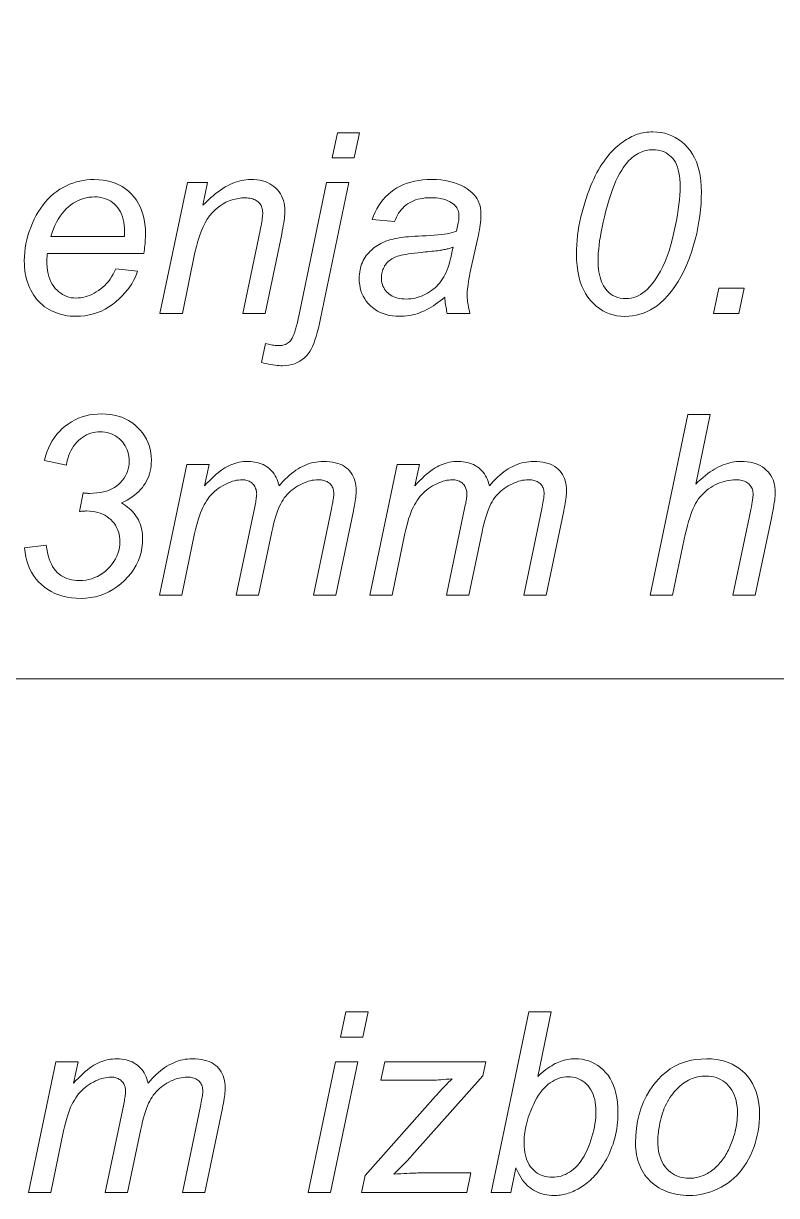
# Model space of a CAD drawing. Extents: x 0 to 420, y 0 to 594.
# Drawn here: x 205.9 to 218.4, y 199.52 to 218.98 of the extents above; entities that cross this region are included whole.
import ezdxf

# ---------------------------------------------------------------- set-up
doc = ezdxf.new("R2010")
doc.units = 0

msp = doc.modelspace()

# ---------------------------------------------------------------- linework, layer by layer
at = {"lineweight": 13}
msp.add_lwpolyline([(166.059, 270.062), (183.824, 208.099), (245.534, 208.099)], dxfattribs=at)
for points in [[(211.024, 216.75), (211.112, 217.169), (211.478, 217.169), (211.39, 216.75)], [(215.082, 215.154), (215.083, 215.23), (215.087, 215.306), (215.092, 215.383), (215.1, 215.46), (215.11, 215.537), (215.123, 215.615), (215.138, 215.692), (215.155, 215.77), (215.174, 215.849), (215.196, 215.927), (215.219, 216.004), (215.242, 216.078), (215.266, 216.149), (215.291, 216.216), (215.316, 216.281), (215.341, 216.342), (215.367, 216.4), (215.394, 216.455), (215.421, 216.507), (215.448, 216.555), (215.476, 216.601), (215.504, 216.645), (215.533, 216.687), (215.561, 216.727), (215.59, 216.765), (215.619, 216.801), (215.648, 216.835), (215.678, 216.866), (215.707, 216.896), (215.737, 216.924), (215.767, 216.95), (215.796, 216.974), (215.826, 216.997), (215.856, 217.019), (215.885, 217.039), (215.914, 217.058), (215.944, 217.075), (215.973, 217.091), (216.002, 217.106), (216.031, 217.119), (216.06, 217.131), (216.09, 217.142), (216.12, 217.151), (216.151, 217.159), (216.183, 217.166), (216.215, 217.172), (216.248, 217.176), (216.282, 217.179), (216.316, 217.181), (216.351, 217.182), (216.418, 217.179), (216.484, 217.171), (216.547, 217.159), (216.608, 217.141), (216.666, 217.118), (216.722, 217.089), (216.776, 217.056), (216.828, 217.018), (216.878, 216.974), (216.925, 216.926), (216.969, 216.872), (217.008, 216.814), (217.042, 216.752), (217.072, 216.685), (217.097, 216.613), (217.118, 216.537), (217.134, 216.456), (217.146, 216.371), (217.153, 216.281), (217.155, 216.187), (217.153, 216.088), (217.149, 215.988), (217.141, 215.89), (217.129, 215.791), (217.115, 215.692), (217.098, 215.594), (217.077, 215.496), (217.053, 215.398), (217.026, 215.3), (216.995, 215.203), (216.956, 215.09), (216.914, 214.983), (216.869, 214.882), (216.821, 214.787), (216.77, 214.698), (216.716, 214.614), (216.66, 214.536), (216.6, 214.464), (216.537, 214.398), (216.472, 214.337), (216.419, 214.295), (216.366, 214.258), (216.31, 214.225), (216.254, 214.197), (216.196, 214.173), (216.136, 214.153), (216.075, 214.138), (216.013, 214.127), (215.949, 214.12), (215.884, 214.118), (215.818, 214.121), (215.753, 214.129), (215.691, 214.142), (215.631, 214.16), (215.573, 214.184), (215.517, 214.213), (215.463, 214.248), (215.411, 214.288), (215.362, 214.333), (215.314, 214.383), (215.27, 214.439), (215.231, 214.499), (215.196, 214.564), (215.166, 214.634), (215.14, 214.708), (215.119, 214.788), (215.103, 214.872), (215.091, 214.961), (215.084, 215.055)], [(215.44, 215.059), (215.441, 215.005), (215.444, 214.954), (215.448, 214.905), (215.455, 214.858), (215.463, 214.813), (215.473, 214.771), (215.485, 214.732), (215.499, 214.695), (215.515, 214.66), (215.532, 214.628), (215.558, 214.587), (215.587, 214.55), (215.618, 214.518), (215.651, 214.49), (215.687, 214.466), (215.726, 214.447), (215.766, 214.432), (215.809, 214.421), (215.855, 214.415), (215.903, 214.413), (215.945, 214.415), (215.987, 214.421), (216.028, 214.43), (216.068, 214.444), (216.108, 214.461), (216.146, 214.483), (216.184, 214.508), (216.222, 214.537), (216.258, 214.57), (216.294, 214.607), (216.343, 214.665), (216.39, 214.727), (216.434, 214.795), (216.476, 214.867), (216.516, 214.945), (216.553, 215.028), (216.587, 215.116), (216.619, 215.209), (216.648, 215.307), (216.675, 215.41), (216.699, 215.514), (216.721, 215.614), (216.74, 215.71), (216.757, 215.803), (216.771, 215.891), (216.783, 215.976), (216.792, 216.056), (216.798, 216.133), (216.802, 216.206), (216.803, 216.275), (216.802, 216.338), (216.798, 216.397), (216.792, 216.453), (216.783, 216.505), (216.772, 216.553), (216.758, 216.598), (216.742, 216.639), (216.724, 216.677), (216.703, 216.711), (216.679, 216.742), (216.654, 216.769), (216.627, 216.793), (216.598, 216.815), (216.568, 216.833), (216.536, 216.849), (216.502, 216.862), (216.467, 216.872), (216.431, 216.879), (216.393, 216.883), (216.353, 216.885), (216.324, 216.884), (216.295, 216.882), (216.266, 216.878), (216.238, 216.873), (216.21, 216.866), (216.183, 216.858), (216.156, 216.848), (216.13, 216.836), (216.103, 216.823), (216.078, 216.809), (216.052, 216.793), (216.027, 216.774), (216.002, 216.754), (215.977, 216.731), (215.953, 216.706), (215.928, 216.679), (215.904, 216.65), (215.88, 216.619), (215.857, 216.585), (215.833, 216.549), (215.8, 216.495), (215.768, 216.435), (215.737, 216.37), (215.707, 216.3), (215.678, 216.225), (215.65, 216.145), (215.622, 216.059), (215.595, 215.968), (215.57, 215.873), (215.545, 215.772), (215.525, 215.685), (215.507, 215.602), (215.491, 215.522), (215.478, 215.445), (215.466, 215.373), (215.457, 215.303), (215.45, 215.237), (215.444, 215.174), (215.441, 215.115)], [(207.433, 214.908), (207.793, 214.871), (207.775, 214.818), (207.754, 214.765), (207.728, 214.713), (207.698, 214.661), (207.665, 214.61), (207.627, 214.559), (207.585, 214.509), (207.539, 214.459), (207.49, 214.41), (207.436, 214.362), (207.379, 214.316), (207.32, 214.275), (207.258, 214.238), (207.195, 214.207), (207.13, 214.181), (207.062, 214.159), (206.992, 214.142), (206.92, 214.13), (206.846, 214.123), (206.77, 214.12), (206.722, 214.121), (206.675, 214.125), (206.628, 214.13), (206.583, 214.138), (206.538, 214.148), (206.494, 214.16), (206.451, 214.175), (206.409, 214.192), (206.367, 214.21), (206.327, 214.232), (206.287, 214.255), (206.25, 214.28), (206.214, 214.308), (206.181, 214.337), (206.149, 214.369), (206.119, 214.402), (206.092, 214.437), (206.066, 214.475), (206.042, 214.514), (206.02, 214.556), (206, 214.599), (205.982, 214.644), (205.966, 214.689), (205.952, 214.736), (205.941, 214.784), (205.931, 214.833), (205.924, 214.883), (205.918, 214.935), (205.915, 214.987), (205.914, 215.041), (205.916, 215.112), (205.921, 215.183), (205.929, 215.253), (205.941, 215.322), (205.955, 215.392), (205.974, 215.461), (205.995, 215.529), (206.02, 215.597), (206.048, 215.665), (206.079, 215.732), (206.113, 215.797), (206.149, 215.859), (206.187, 215.917), (206.226, 215.972), (206.268, 216.023), (206.312, 216.071), (206.357, 216.116), (206.405, 216.157), (206.454, 216.195), (206.506, 216.229), (206.558, 216.26), (206.612, 216.288), (206.667, 216.312), (206.722, 216.333), (206.778, 216.351), (206.835, 216.366), (206.893, 216.377), (206.952, 216.385), (207.012, 216.39), (207.072, 216.392), (207.149, 216.389), (207.222, 216.382), (207.292, 216.37), (207.358, 216.353), (207.422, 216.331), (207.483, 216.305), (207.54, 216.273), (207.594, 216.237), (207.646, 216.196), (207.694, 216.15), (207.738, 216.1), (207.777, 216.047), (207.812, 215.989), (207.842, 215.929), (207.868, 215.865), (207.889, 215.797), (207.905, 215.726), (207.917, 215.651), (207.924, 215.573), (207.926, 215.491), (207.926, 215.459), (207.925, 215.427), (207.923, 215.395), (207.921, 215.362), (207.919, 215.33), (207.916, 215.297), (207.912, 215.264), (207.908, 215.231), (207.903, 215.197), (207.897, 215.164), (206.297, 215.164), (206.295, 215.151), (206.294, 215.139), (206.293, 215.127), (206.292, 215.115), (206.291, 215.103), (206.29, 215.092), (206.289, 215.081), (206.289, 215.07), (206.289, 215.06), (206.289, 215.049), (206.29, 214.99), (206.294, 214.933), (206.301, 214.879), (206.311, 214.828), (206.324, 214.78), (206.339, 214.735), (206.357, 214.693), (206.378, 214.654), (206.402, 214.617), (206.429, 214.584), (206.458, 214.553), (206.487, 214.526), (206.519, 214.502), (206.551, 214.481), (206.585, 214.463), (206.62, 214.449), (206.656, 214.437), (206.693, 214.429), (206.732, 214.425), (206.772, 214.423), (206.81, 214.424), (206.848, 214.428), (206.885, 214.434), (206.923, 214.443), (206.96, 214.454), (206.998, 214.468), (207.035, 214.484), (207.072, 214.503), (207.109, 214.524), (207.146, 214.548), (207.182, 214.574), (207.217, 214.602), (207.249, 214.633), (207.28, 214.665), (207.31, 214.7), (207.338, 214.737), (207.364, 214.777), (207.388, 214.818), (207.411, 214.862)], [(208.167, 214.169), (208.622, 216.343), (208.957, 216.343), (208.877, 215.964), (208.921, 216.007), (208.964, 216.048), (209.006, 216.087), (209.048, 216.123), (209.089, 216.157), (209.13, 216.188), (209.17, 216.217), (209.209, 216.244), (209.248, 216.268), (209.287, 216.289), (209.325, 216.309), (209.363, 216.326), (209.402, 216.341), (209.44, 216.355), (209.479, 216.366), (209.518, 216.375), (209.557, 216.382), (209.596, 216.388), (209.636, 216.391), (209.675, 216.392), (209.727, 216.39), (209.777, 216.386), (209.824, 216.379), (209.869, 216.369), (209.911, 216.356), (209.951, 216.34), (209.989, 216.321), (210.025, 216.3), (210.059, 216.276), (210.09, 216.248), (210.118, 216.219), (210.144, 216.187), (210.167, 216.154), (210.186, 216.118), (210.203, 216.081), (210.216, 216.042), (210.227, 216.001), (210.234, 215.958), (210.239, 215.913), (210.24, 215.866), (210.24, 215.84), (210.238, 215.812), (210.236, 215.781), (210.232, 215.747), (210.227, 215.71), (210.221, 215.671), (210.214, 215.628), (210.206, 215.583), (210.197, 215.536), (210.187, 215.485), (209.911, 214.169), (209.54, 214.169), (209.829, 215.546), (209.837, 215.586), (209.844, 215.623), (209.851, 215.657), (209.856, 215.69), (209.861, 215.721), (209.865, 215.75), (209.868, 215.776), (209.87, 215.801), (209.872, 215.823), (209.872, 215.843), (209.871, 215.864), (209.869, 215.885), (209.865, 215.905), (209.86, 215.923), (209.853, 215.941), (209.845, 215.959), (209.835, 215.975), (209.824, 215.991), (209.811, 216.005), (209.797, 216.019), (209.782, 216.032), (209.765, 216.043), (209.746, 216.054), (209.727, 216.062), (209.706, 216.07), (209.684, 216.076), (209.66, 216.081), (209.635, 216.084), (209.609, 216.086), (209.581, 216.087), (209.525, 216.085), (209.47, 216.079), (209.416, 216.068), (209.364, 216.054), (209.313, 216.036), (209.262, 216.013), (209.214, 215.986), (209.166, 215.956), (209.12, 215.921), (209.075, 215.882), (209.032, 215.838), (208.991, 215.789), (208.952, 215.733), (208.916, 215.672), (208.882, 215.604), (208.851, 215.531), (208.822, 215.452), (208.795, 215.367), (208.771, 215.277), (208.748, 215.18), (208.538, 214.169)], [(209.851, 213.353), (209.917, 213.668), (209.942, 213.661), (209.967, 213.655), (209.991, 213.65), (210.014, 213.646), (210.037, 213.642), (210.059, 213.639), (210.081, 213.636), (210.102, 213.634), (210.122, 213.633), (210.142, 213.633), (210.165, 213.634), (210.188, 213.636), (210.209, 213.64), (210.229, 213.646), (210.249, 213.653), (210.267, 213.661), (210.285, 213.672), (210.301, 213.684), (210.317, 213.697), (210.331, 213.712), (210.346, 213.73), (210.36, 213.755), (210.374, 213.784), (210.389, 213.82), (210.403, 213.861), (210.418, 213.907), (210.433, 213.959), (210.448, 214.017), (210.463, 214.08), (210.478, 214.149), (210.934, 216.343), (211.304, 216.343), (210.834, 214.081), (210.816, 213.999), (210.797, 213.923), (210.779, 213.851), (210.759, 213.786), (210.739, 213.725), (210.719, 213.67), (210.698, 213.621), (210.676, 213.576), (210.654, 213.538), (210.631, 213.504), (210.599, 213.465), (210.565, 213.431), (210.528, 213.4), (210.489, 213.373), (210.447, 213.351), (210.404, 213.332), (210.357, 213.318), (210.308, 213.308), (210.257, 213.302), (210.203, 213.3), (210.174, 213.3), (210.143, 213.302), (210.111, 213.304), (210.077, 213.308), (210.043, 213.313), (210.007, 213.319), (209.97, 213.326), (209.932, 213.334), (209.892, 213.343)], [(212.894, 214.439), (212.856, 214.407), (212.818, 214.377), (212.78, 214.348), (212.743, 214.321), (212.706, 214.296), (212.669, 214.273), (212.632, 214.251), (212.596, 214.231), (212.56, 214.213), (212.524, 214.197), (212.488, 214.182), (212.452, 214.169), (212.415, 214.158), (212.378, 214.148), (212.34, 214.139), (212.302, 214.132), (212.263, 214.127), (212.223, 214.123), (212.184, 214.121), (212.143, 214.12), (212.084, 214.122), (212.028, 214.127), (211.973, 214.136), (211.921, 214.148), (211.872, 214.164), (211.824, 214.184), (211.779, 214.207), (211.737, 214.233), (211.696, 214.264), (211.658, 214.297), (211.623, 214.334), (211.592, 214.372), (211.565, 214.412), (211.541, 214.455), (211.52, 214.499), (211.504, 214.545), (211.491, 214.594), (211.482, 214.644), (211.476, 214.696), (211.474, 214.75), (211.475, 214.786), (211.478, 214.822), (211.482, 214.856), (211.488, 214.889), (211.495, 214.922), (211.504, 214.954), (211.515, 214.985), (211.527, 215.015), (211.541, 215.044), (211.557, 215.073), (211.574, 215.1), (211.592, 215.127), (211.612, 215.152), (211.632, 215.176), (211.654, 215.199), (211.676, 215.221), (211.7, 215.242), (211.724, 215.262), (211.75, 215.28), (211.777, 215.298), (211.805, 215.314), (211.834, 215.33), (211.865, 215.344), (211.897, 215.358), (211.93, 215.371), (211.964, 215.382), (211.999, 215.393), (212.036, 215.403), (212.074, 215.412), (212.113, 215.42), (212.14, 215.424), (212.172, 215.429), (212.208, 215.433), (212.248, 215.438), (212.294, 215.442), (212.343, 215.445), (212.397, 215.449), (212.456, 215.452), (212.519, 215.456), (212.586, 215.458), (212.654, 215.462), (212.718, 215.466), (212.778, 215.471), (212.834, 215.477), (212.886, 215.484), (212.934, 215.492), (212.978, 215.501), (213.018, 215.51), (213.055, 215.521), (213.087, 215.532), (213.095, 215.562), (213.102, 215.591), (213.109, 215.618), (213.114, 215.645), (213.119, 215.671), (213.123, 215.695), (213.126, 215.719), (213.128, 215.742), (213.129, 215.763), (213.13, 215.784), (213.129, 215.809), (213.126, 215.833), (213.121, 215.856), (213.115, 215.878), (213.106, 215.899), (213.096, 215.919), (213.084, 215.937), (213.07, 215.955), (213.054, 215.971), (213.036, 215.986), (213.009, 216.006), (212.979, 216.023), (212.948, 216.039), (212.914, 216.052), (212.877, 216.063), (212.838, 216.072), (212.797, 216.08), (212.753, 216.085), (212.707, 216.088), (212.659, 216.089), (212.613, 216.088), (212.569, 216.085), (212.527, 216.079), (212.486, 216.072), (212.447, 216.063), (212.41, 216.052), (212.374, 216.038), (212.34, 216.023), (212.308, 216.005), (212.277, 215.985), (212.249, 215.964), (212.221, 215.941), (212.196, 215.916), (212.172, 215.889), (212.149, 215.86), (212.129, 215.83), (212.109, 215.798), (212.092, 215.764), (212.076, 215.729), (212.062, 215.692), (211.687, 215.725), (211.711, 215.788), (211.738, 215.848), (211.768, 215.905), (211.8, 215.959), (211.835, 216.01), (211.873, 216.058), (211.913, 216.103), (211.956, 216.145), (212.002, 216.184), (212.05, 216.22), (212.101, 216.252), (212.155, 216.282), (212.211, 216.307), (212.27, 216.33), (212.331, 216.349), (212.395, 216.364), (212.462, 216.376), (212.531, 216.385), (212.603, 216.39), (212.678, 216.392), (212.756, 216.39), (212.832, 216.384), (212.904, 216.374), (212.973, 216.361), (213.039, 216.344), (213.101, 216.322), (213.16, 216.297), (213.215, 216.269), (213.267, 216.236), (213.316, 216.199), (213.35, 216.17), (213.381, 216.139), (213.408, 216.106), (213.431, 216.071), (213.451, 216.035), (213.467, 215.996), (213.48, 215.957), (213.489, 215.915), (213.494, 215.872), (213.496, 215.827), (213.496, 215.791), (213.494, 215.755), (213.491, 215.717), (213.488, 215.679), (213.483, 215.639), (213.478, 215.598), (213.471, 215.556), (213.463, 215.513), (213.455, 215.469), (213.445, 215.424), (213.324, 214.883), (213.313, 214.833), (213.304, 214.784), (213.295, 214.737), (213.288, 214.693), (213.281, 214.65), (213.276, 214.609), (213.272, 214.57), (213.269, 214.532), (213.267, 214.497), (213.267, 214.464), (213.267, 214.443), (213.269, 214.419), (213.271, 214.394), (213.274, 214.368), (213.278, 214.339), (213.283, 214.309), (213.289, 214.277), (213.296, 214.243), (213.303, 214.207), (213.312, 214.169), (212.937, 214.169), (212.931, 214.191), (212.926, 214.214), (212.921, 214.238), (212.916, 214.264), (212.911, 214.29), (212.907, 214.318), (212.903, 214.346), (212.9, 214.376), (212.897, 214.407)], [(206.356, 215.446), (207.576, 215.446), (207.576, 215.457), (207.577, 215.468), (207.577, 215.478), (207.577, 215.487), (207.577, 215.495), (207.578, 215.503), (207.578, 215.51), (207.578, 215.517), (207.578, 215.523), (207.578, 215.528), (207.577, 215.582), (207.572, 215.634), (207.565, 215.683), (207.556, 215.73), (207.543, 215.774), (207.528, 215.815), (207.51, 215.854), (207.489, 215.89), (207.465, 215.924), (207.439, 215.955), (207.41, 215.983), (207.38, 216.008), (207.348, 216.03), (207.315, 216.05), (207.28, 216.066), (207.243, 216.079), (207.205, 216.09), (207.165, 216.097), (207.124, 216.102), (207.081, 216.103), (207.034, 216.101), (206.987, 216.097), (206.942, 216.088), (206.897, 216.077), (206.854, 216.062), (206.811, 216.044), (206.769, 216.023), (206.728, 215.998), (206.687, 215.97), (206.648, 215.939), (206.61, 215.905), (206.574, 215.867), (206.54, 215.826), (206.507, 215.782), (206.477, 215.734), (206.449, 215.683), (206.423, 215.629), (206.399, 215.571), (206.376, 215.51)], [(213.032, 215.27), (213.016, 215.264), (213, 215.258), (212.984, 215.253), (212.968, 215.248), (212.951, 215.243), (212.934, 215.239), (212.917, 215.234), (212.9, 215.23), (212.882, 215.227), (212.865, 215.223), (212.846, 215.22), (212.824, 215.217), (212.801, 215.213), (212.774, 215.21), (212.746, 215.206), (212.715, 215.203), (212.682, 215.199), (212.646, 215.196), (212.608, 215.192), (212.567, 215.188), (212.504, 215.182), (212.445, 215.176), (212.39, 215.17), (212.339, 215.163), (212.291, 215.156), (212.248, 215.148), (212.208, 215.141), (212.172, 215.133), (212.139, 215.124), (212.111, 215.116), (212.085, 215.106), (212.06, 215.096), (212.037, 215.085), (212.015, 215.072), (211.994, 215.059), (211.975, 215.044), (211.957, 215.029), (211.94, 215.012), (211.924, 214.994), (211.91, 214.976), (211.897, 214.956), (211.886, 214.936), (211.876, 214.916), (211.867, 214.895), (211.859, 214.874), (211.853, 214.853), (211.849, 214.831), (211.845, 214.809), (211.843, 214.786), (211.843, 214.763), (211.844, 214.732), (211.847, 214.703), (211.852, 214.674), (211.86, 214.647), (211.869, 214.621), (211.881, 214.596), (211.895, 214.572), (211.911, 214.549), (211.93, 214.528), (211.95, 214.507), (211.972, 214.488), (211.997, 214.471), (212.023, 214.456), (212.051, 214.443), (212.08, 214.432), (212.112, 214.423), (212.145, 214.416), (212.18, 214.411), (212.217, 214.408), (212.256, 214.407), (212.293, 214.408), (212.329, 214.411), (212.365, 214.415), (212.401, 214.422), (212.437, 214.431), (212.472, 214.442), (212.507, 214.454), (212.542, 214.469), (212.576, 214.485), (212.61, 214.504), (212.643, 214.524), (212.675, 214.546), (212.705, 214.569), (212.734, 214.594), (212.762, 214.62), (212.788, 214.648), (212.813, 214.678), (212.836, 214.708), (212.858, 214.741), (212.878, 214.775), (212.897, 214.811), (212.916, 214.85), (212.933, 214.893), (212.95, 214.938), (212.966, 214.986), (212.98, 215.037), (212.995, 215.091), (213.008, 215.148), (213.02, 215.207)], [(217.358, 214.169), (217.446, 214.589), (217.865, 214.589), (217.775, 214.169)], [(205.918, 210.273), (206.279, 210.318), (206.288, 210.257), (206.299, 210.199), (206.312, 210.145), (206.327, 210.094), (206.344, 210.048), (206.363, 210.004), (206.384, 209.964), (206.408, 209.928), (206.433, 209.896), (206.46, 209.867), (206.489, 209.841), (206.519, 209.818), (206.552, 209.797), (206.586, 209.78), (206.622, 209.765), (206.659, 209.752), (206.698, 209.743), (206.74, 209.736), (206.782, 209.732), (206.827, 209.731), (206.881, 209.733), (206.934, 209.738), (206.985, 209.748), (207.034, 209.762), (207.082, 209.78), (207.129, 209.801), (207.174, 209.827), (207.218, 209.856), (207.26, 209.89), (207.301, 209.927), (207.339, 209.967), (207.372, 210.008), (207.402, 210.05), (207.428, 210.093), (207.45, 210.138), (207.468, 210.183), (207.482, 210.23), (207.492, 210.278), (207.498, 210.327), (207.5, 210.377), (207.499, 210.421), (207.494, 210.463), (207.487, 210.503), (207.476, 210.542), (207.463, 210.579), (207.446, 210.615), (207.427, 210.649), (207.405, 210.682), (207.379, 210.713), (207.351, 210.743), (207.32, 210.77), (207.287, 210.795), (207.252, 210.816), (207.215, 210.835), (207.176, 210.851), (207.135, 210.864), (207.092, 210.874), (207.046, 210.881), (206.999, 210.885), (206.95, 210.887), (206.943, 210.887), (206.936, 210.887), (206.927, 210.886), (206.917, 210.886), (206.906, 210.885), (206.893, 210.884), (206.88, 210.883), (206.865, 210.882), (206.848, 210.88), (206.831, 210.879), (206.894, 211.188), (206.905, 211.186), (206.916, 211.185), (206.926, 211.183), (206.936, 211.182), (206.947, 211.182), (206.957, 211.181), (206.967, 211.18), (206.977, 211.18), (206.987, 211.18), (206.997, 211.179), (207.059, 211.181), (207.118, 211.186), (207.174, 211.193), (207.227, 211.204), (207.277, 211.218), (207.325, 211.235), (207.369, 211.255), (207.411, 211.278), (207.449, 211.305), (207.485, 211.334), (207.517, 211.366), (207.546, 211.399), (207.572, 211.433), (207.594, 211.469), (207.613, 211.506), (207.628, 211.545), (207.64, 211.585), (207.649, 211.626), (207.654, 211.669), (207.656, 211.714), (207.654, 211.754), (207.65, 211.794), (207.643, 211.832), (207.633, 211.868), (207.621, 211.904), (207.605, 211.938), (207.587, 211.971), (207.566, 212.002), (207.542, 212.033), (207.516, 212.061), (207.487, 212.088), (207.457, 212.112), (207.426, 212.133), (207.393, 212.152), (207.36, 212.167), (207.325, 212.18), (207.289, 212.19), (207.251, 212.197), (207.213, 212.201), (207.173, 212.203), (207.133, 212.201), (207.095, 212.197), (207.057, 212.19), (207.02, 212.18), (206.984, 212.167), (206.949, 212.151), (206.914, 212.132), (206.881, 212.11), (206.848, 212.086), (206.816, 212.058), (206.785, 212.028), (206.757, 211.996), (206.731, 211.961), (206.707, 211.924), (206.685, 211.884), (206.666, 211.842), (206.649, 211.798), (206.635, 211.751), (206.622, 211.702), (206.612, 211.65), (206.248, 211.724), (206.267, 211.796), (206.29, 211.865), (206.317, 211.931), (206.346, 211.993), (206.379, 212.052), (206.416, 212.108), (206.455, 212.16), (206.498, 212.209), (206.544, 212.255), (206.594, 212.297), (206.646, 212.335), (206.7, 212.37), (206.756, 212.4), (206.813, 212.426), (206.873, 212.449), (206.934, 212.467), (206.998, 212.481), (207.063, 212.491), (207.13, 212.497), (207.199, 212.499), (207.272, 212.497), (207.341, 212.49), (207.408, 212.479), (207.472, 212.464), (207.533, 212.444), (207.591, 212.419), (207.646, 212.39), (207.699, 212.357), (207.749, 212.319), (207.796, 212.276), (207.839, 212.231), (207.878, 212.183), (207.912, 212.133), (207.942, 212.082), (207.967, 212.028), (207.988, 211.972), (208.004, 211.914), (208.015, 211.854), (208.022, 211.792), (208.024, 211.728), (208.023, 211.681), (208.019, 211.635), (208.013, 211.591), (208.004, 211.548), (207.993, 211.506), (207.979, 211.465), (207.963, 211.425), (207.945, 211.387), (207.924, 211.35), (207.9, 211.314), (207.874, 211.279), (207.846, 211.245), (207.815, 211.213), (207.781, 211.182), (207.745, 211.152), (207.707, 211.123), (207.666, 211.095), (207.623, 211.069), (207.577, 211.044), (207.529, 211.02), (207.563, 210.999), (207.596, 210.976), (207.626, 210.953), (207.655, 210.929), (207.683, 210.905), (207.708, 210.879), (207.732, 210.853), (207.753, 210.825), (207.774, 210.797), (207.792, 210.768), (207.808, 210.738), (207.823, 210.708), (207.836, 210.676), (207.847, 210.643), (207.857, 210.61), (207.865, 210.576), (207.871, 210.541), (207.875, 210.505), (207.878, 210.468), (207.879, 210.431), (207.876, 210.351), (207.867, 210.274), (207.852, 210.198), (207.83, 210.125), (207.803, 210.054), (207.77, 209.985), (207.731, 209.919), (207.686, 209.854), (207.634, 209.792), (207.577, 209.732), (207.515, 209.675), (207.451, 209.625), (207.385, 209.581), (207.317, 209.542), (207.246, 209.51), (207.172, 209.483), (207.097, 209.463), (207.019, 209.448), (206.938, 209.439), (206.856, 209.436), (206.776, 209.438), (206.699, 209.445), (206.625, 209.456), (206.555, 209.472), (206.487, 209.493), (206.423, 209.518), (206.362, 209.548), (206.304, 209.582), (206.249, 209.621), (206.198, 209.664), (206.15, 209.711), (206.106, 209.762), (206.067, 209.815), (206.033, 209.871), (206.002, 209.93), (205.977, 209.993), (205.956, 210.058), (205.939, 210.127), (205.926, 210.198)], [(216.306, 209.487), (216.932, 212.487), (217.302, 212.487), (217.063, 211.335), (217.104, 211.374), (217.144, 211.411), (217.184, 211.445), (217.224, 211.477), (217.262, 211.507), (217.301, 211.535), (217.338, 211.56), (217.375, 211.583), (217.412, 211.604), (217.448, 211.623), (217.483, 211.639), (217.519, 211.654), (217.555, 211.667), (217.592, 211.678), (217.628, 211.688), (217.665, 211.696), (217.702, 211.702), (217.739, 211.706), (217.776, 211.709), (217.814, 211.709), (217.867, 211.708), (217.917, 211.704), (217.965, 211.697), (218.011, 211.687), (218.054, 211.674), (218.095, 211.658), (218.133, 211.64), (218.169, 211.618), (218.202, 211.594), (218.233, 211.567), (218.262, 211.538), (218.287, 211.507), (218.31, 211.474), (218.329, 211.439), (218.346, 211.402), (218.359, 211.364), (218.369, 211.324), (218.377, 211.281), (218.381, 211.238), (218.383, 211.192), (218.382, 211.167), (218.38, 211.138), (218.377, 211.106), (218.372, 211.069), (218.366, 211.029), (218.359, 210.985), (218.351, 210.937), (218.341, 210.885), (218.33, 210.83), (218.317, 210.77), (218.049, 209.487), (217.679, 209.487), (217.955, 210.803), (217.966, 210.858), (217.977, 210.909), (217.985, 210.956), (217.993, 210.998), (218, 211.036), (218.005, 211.07), (218.009, 211.1), (218.012, 211.125), (218.014, 211.146), (218.015, 211.163), (218.014, 211.184), (218.012, 211.204), (218.008, 211.223), (218.003, 211.242), (217.996, 211.26), (217.988, 211.277), (217.978, 211.293), (217.967, 211.308), (217.955, 211.323), (217.941, 211.337), (217.925, 211.35), (217.909, 211.361), (217.891, 211.371), (217.871, 211.38), (217.851, 211.388), (217.829, 211.394), (217.806, 211.399), (217.781, 211.402), (217.755, 211.404), (217.728, 211.405), (217.688, 211.404), (217.649, 211.4), (217.609, 211.395), (217.571, 211.388), (217.532, 211.378), (217.494, 211.367), (217.456, 211.353), (217.419, 211.337), (217.382, 211.319), (217.345, 211.299), (217.31, 211.277), (217.276, 211.254), (217.243, 211.229), (217.212, 211.202), (217.183, 211.174), (217.155, 211.145), (217.129, 211.114), (217.104, 211.081), (217.081, 211.047), (217.06, 211.011), (217.039, 210.972), (217.019, 210.928), (216.999, 210.881), (216.98, 210.828), (216.961, 210.771), (216.942, 210.71), (216.924, 210.644), (216.906, 210.574), (216.888, 210.499), (216.871, 210.42), (216.676, 209.487)], [(208.157, 209.487), (208.611, 211.66), (208.982, 211.66), (208.906, 211.302), (208.947, 211.347), (208.987, 211.389), (209.026, 211.428), (209.064, 211.464), (209.102, 211.498), (209.138, 211.528), (209.174, 211.556), (209.209, 211.581), (209.242, 211.602), (209.275, 211.622), (209.308, 211.638), (209.342, 211.653), (209.376, 211.666), (209.41, 211.678), (209.445, 211.688), (209.481, 211.695), (209.517, 211.702), (209.553, 211.706), (209.591, 211.709), (209.628, 211.709), (209.668, 211.708), (209.707, 211.705), (209.744, 211.7), (209.78, 211.692), (209.814, 211.683), (209.848, 211.671), (209.879, 211.657), (209.91, 211.641), (209.939, 211.622), (209.967, 211.602), (209.993, 211.58), (210.018, 211.556), (210.04, 211.53), (210.061, 211.503), (210.08, 211.473), (210.097, 211.443), (210.112, 211.41), (210.125, 211.376), (210.137, 211.34), (210.146, 211.302), (210.179, 211.342), (210.213, 211.38), (210.247, 211.416), (210.282, 211.449), (210.316, 211.481), (210.351, 211.511), (210.387, 211.538), (210.423, 211.564), (210.459, 211.587), (210.495, 211.608), (210.532, 211.627), (210.569, 211.645), (210.607, 211.66), (210.645, 211.673), (210.683, 211.684), (210.722, 211.693), (210.761, 211.7), (210.801, 211.705), (210.84, 211.708), (210.881, 211.709), (210.934, 211.708), (210.984, 211.704), (211.032, 211.698), (211.077, 211.689), (211.119, 211.677), (211.158, 211.663), (211.195, 211.646), (211.229, 211.627), (211.26, 211.605), (211.289, 211.581), (211.315, 211.554), (211.338, 211.525), (211.358, 211.494), (211.376, 211.461), (211.391, 211.426), (211.403, 211.388), (211.413, 211.349), (211.42, 211.308), (211.424, 211.264), (211.425, 211.218), (211.425, 211.197), (211.423, 211.173), (211.421, 211.146), (211.418, 211.117), (211.413, 211.085), (211.408, 211.051), (211.402, 211.014), (211.395, 210.974), (211.387, 210.932), (211.378, 210.887), (211.085, 209.487), (210.715, 209.487), (211.014, 210.924), (211.021, 210.958), (211.028, 210.99), (211.034, 211.02), (211.039, 211.048), (211.043, 211.075), (211.046, 211.099), (211.049, 211.121), (211.051, 211.141), (211.052, 211.159), (211.053, 211.175), (211.052, 211.196), (211.05, 211.216), (211.047, 211.235), (211.042, 211.253), (211.036, 211.271), (211.028, 211.287), (211.02, 211.302), (211.009, 211.317), (210.998, 211.33), (210.985, 211.343), (210.971, 211.355), (210.956, 211.365), (210.94, 211.374), (210.922, 211.382), (210.904, 211.389), (210.884, 211.395), (210.864, 211.399), (210.842, 211.402), (210.819, 211.404), (210.795, 211.405), (210.762, 211.404), (210.728, 211.401), (210.695, 211.396), (210.661, 211.389), (210.628, 211.38), (210.594, 211.368), (210.56, 211.355), (210.526, 211.34), (210.492, 211.323), (210.457, 211.304), (210.424, 211.284), (210.392, 211.262), (210.361, 211.239), (210.332, 211.214), (210.305, 211.188), (210.279, 211.162), (210.254, 211.133), (210.231, 211.104), (210.21, 211.073), (210.19, 211.041), (210.171, 211.007), (210.153, 210.969), (210.135, 210.928), (210.118, 210.883), (210.101, 210.835), (210.084, 210.783), (210.068, 210.728), (210.053, 210.669), (210.038, 210.607), (210.023, 210.541), (209.802, 209.487), (209.432, 209.487), (209.739, 210.954), (209.745, 210.983), (209.751, 211.011), (209.756, 211.036), (209.76, 211.06), (209.763, 211.082), (209.766, 211.103), (209.769, 211.121), (209.77, 211.138), (209.771, 211.154), (209.772, 211.167), (209.771, 211.188), (209.769, 211.208), (209.766, 211.227), (209.761, 211.246), (209.755, 211.263), (209.748, 211.28), (209.739, 211.296), (209.729, 211.311), (209.718, 211.326), (209.705, 211.339), (209.691, 211.352), (209.677, 211.363), (209.662, 211.372), (209.646, 211.381), (209.629, 211.388), (209.611, 211.394), (209.592, 211.399), (209.573, 211.402), (209.553, 211.404), (209.532, 211.405), (209.501, 211.404), (209.469, 211.401), (209.436, 211.396), (209.404, 211.389), (209.371, 211.38), (209.338, 211.368), (209.304, 211.355), (209.27, 211.34), (209.236, 211.323), (209.202, 211.304), (209.168, 211.283), (209.135, 211.261), (209.104, 211.237), (209.074, 211.211), (209.045, 211.184), (209.017, 211.156), (208.991, 211.125), (208.966, 211.093), (208.943, 211.06), (208.92, 211.025), (208.899, 210.988), (208.879, 210.947), (208.859, 210.904), (208.84, 210.857), (208.822, 210.808), (208.804, 210.755), (208.788, 210.7), (208.772, 210.641), (208.757, 210.579), (208.742, 210.514), (208.527, 209.487)], [(211.648, 209.487), (212.103, 211.66), (212.473, 211.66), (212.397, 211.302), (212.438, 211.347), (212.478, 211.389), (212.517, 211.428), (212.555, 211.464), (212.593, 211.498), (212.629, 211.528), (212.665, 211.556), (212.7, 211.581), (212.734, 211.602), (212.767, 211.622), (212.799, 211.638), (212.833, 211.653), (212.867, 211.666), (212.901, 211.678), (212.936, 211.688), (212.972, 211.695), (213.008, 211.702), (213.045, 211.706), (213.082, 211.709), (213.12, 211.709), (213.159, 211.708), (213.198, 211.705), (213.235, 211.7), (213.271, 211.692), (213.306, 211.683), (213.339, 211.671), (213.371, 211.657), (213.401, 211.641), (213.43, 211.622), (213.458, 211.602), (213.485, 211.58), (213.509, 211.556), (213.532, 211.53), (213.552, 211.503), (213.571, 211.473), (213.588, 211.443), (213.603, 211.41), (213.616, 211.376), (213.628, 211.34), (213.637, 211.302), (213.671, 211.342), (213.704, 211.38), (213.738, 211.416), (213.773, 211.449), (213.807, 211.481), (213.842, 211.511), (213.878, 211.538), (213.914, 211.564), (213.95, 211.587), (213.986, 211.608), (214.023, 211.627), (214.06, 211.645), (214.098, 211.66), (214.136, 211.673), (214.174, 211.684), (214.213, 211.693), (214.252, 211.7), (214.292, 211.705), (214.332, 211.708), (214.372, 211.709), (214.425, 211.708), (214.475, 211.704), (214.523, 211.698), (214.568, 211.689), (214.61, 211.677), (214.65, 211.663), (214.686, 211.646), (214.72, 211.627), (214.752, 211.605), (214.78, 211.581), (214.806, 211.554), (214.829, 211.525), (214.85, 211.494), (214.867, 211.461), (214.882, 211.426), (214.895, 211.388), (214.904, 211.349), (214.911, 211.308), (214.915, 211.264), (214.916, 211.218), (214.916, 211.197), (214.914, 211.173), (214.912, 211.146), (214.909, 211.117), (214.905, 211.085), (214.899, 211.051), (214.893, 211.014), (214.886, 210.974), (214.878, 210.932), (214.869, 210.887), (214.577, 209.487), (214.206, 209.487), (214.505, 210.924), (214.512, 210.958), (214.519, 210.99), (214.525, 211.02), (214.53, 211.048), (214.534, 211.075), (214.538, 211.099), (214.54, 211.121), (214.542, 211.141), (214.543, 211.159), (214.544, 211.175), (214.543, 211.196), (214.541, 211.216), (214.538, 211.235), (214.533, 211.253), (214.527, 211.271), (214.52, 211.287), (214.511, 211.302), (214.501, 211.317), (214.489, 211.33), (214.476, 211.343), (214.462, 211.355), (214.447, 211.365), (214.431, 211.374), (214.413, 211.382), (214.395, 211.389), (214.375, 211.395), (214.355, 211.399), (214.333, 211.402), (214.31, 211.404), (214.286, 211.405), (214.253, 211.404), (214.219, 211.401), (214.186, 211.396), (214.152, 211.389), (214.119, 211.38), (214.085, 211.368), (214.051, 211.355), (214.017, 211.34), (213.983, 211.323), (213.948, 211.304), (213.915, 211.284), (213.883, 211.262), (213.852, 211.239), (213.823, 211.214), (213.796, 211.188), (213.77, 211.162), (213.745, 211.133), (213.722, 211.104), (213.701, 211.073), (213.681, 211.041), (213.662, 211.007), (213.644, 210.969), (213.626, 210.928), (213.609, 210.883), (213.592, 210.835), (213.576, 210.783), (213.56, 210.728), (213.544, 210.669), (213.529, 210.607), (213.515, 210.541), (213.294, 209.487), (212.923, 209.487), (213.23, 210.954), (213.236, 210.983), (213.242, 211.011), (213.247, 211.036), (213.251, 211.06), (213.255, 211.082), (213.258, 211.103), (213.26, 211.121), (213.262, 211.138), (213.262, 211.154), (213.263, 211.167), (213.262, 211.188), (213.26, 211.208), (213.257, 211.227), (213.252, 211.246), (213.246, 211.263), (213.239, 211.28), (213.23, 211.296), (213.22, 211.311), (213.209, 211.326), (213.196, 211.339), (213.183, 211.352), (213.168, 211.363), (213.153, 211.372), (213.137, 211.381), (213.12, 211.388), (213.102, 211.394), (213.084, 211.399), (213.064, 211.402), (213.044, 211.404), (213.023, 211.405), (212.992, 211.404), (212.96, 211.401), (212.927, 211.396), (212.895, 211.389), (212.862, 211.38), (212.829, 211.368), (212.795, 211.355), (212.761, 211.34), (212.727, 211.323), (212.693, 211.304), (212.659, 211.283), (212.626, 211.261), (212.595, 211.237), (212.565, 211.211), (212.536, 211.184), (212.509, 211.156), (212.482, 211.125), (212.457, 211.093), (212.434, 211.06), (212.412, 211.025), (212.39, 210.988), (212.37, 210.947), (212.35, 210.904), (212.331, 210.857), (212.313, 210.808), (212.295, 210.755), (212.279, 210.7), (212.263, 210.641), (212.248, 210.579), (212.233, 210.514), (212.019, 209.487)], [(211.165, 202.148), (211.253, 202.567), (211.622, 202.567), (211.534, 202.148)], [(213.666, 199.567), (214.292, 202.567), (214.662, 202.567), (214.439, 201.495), (214.474, 201.526), (214.508, 201.556), (214.542, 201.584), (214.575, 201.609), (214.607, 201.633), (214.639, 201.655), (214.67, 201.675), (214.7, 201.693), (214.73, 201.709), (214.759, 201.723), (214.787, 201.736), (214.816, 201.747), (214.846, 201.757), (214.875, 201.766), (214.905, 201.773), (214.935, 201.779), (214.965, 201.784), (214.996, 201.787), (215.026, 201.789), (215.057, 201.79), (215.117, 201.788), (215.175, 201.781), (215.231, 201.769), (215.285, 201.753), (215.337, 201.733), (215.387, 201.708), (215.435, 201.678), (215.48, 201.644), (215.524, 201.606), (215.566, 201.563), (215.605, 201.515), (215.639, 201.464), (215.67, 201.408), (215.696, 201.348), (215.719, 201.284), (215.737, 201.216), (215.751, 201.143), (215.761, 201.067), (215.768, 200.986), (215.77, 200.902), (215.769, 200.844), (215.766, 200.788), (215.762, 200.733), (215.756, 200.679), (215.749, 200.625), (215.74, 200.573), (215.729, 200.522), (215.717, 200.471), (215.703, 200.422), (215.688, 200.374), (215.671, 200.327), (215.653, 200.281), (215.635, 200.237), (215.616, 200.194), (215.596, 200.153), (215.575, 200.114), (215.554, 200.076), (215.532, 200.04), (215.509, 200.005), (215.485, 199.972), (215.461, 199.94), (215.436, 199.909), (215.412, 199.88), (215.387, 199.852), (215.362, 199.825), (215.337, 199.8), (215.312, 199.776), (215.287, 199.753), (215.261, 199.732), (215.235, 199.712), (215.21, 199.693), (215.184, 199.675), (215.158, 199.658), (215.131, 199.642), (215.105, 199.627), (215.079, 199.613), (215.052, 199.6), (215.025, 199.588), (214.998, 199.576), (214.971, 199.566), (214.945, 199.557), (214.918, 199.549), (214.891, 199.542), (214.865, 199.536), (214.839, 199.53), (214.813, 199.526), (214.787, 199.523), (214.762, 199.52), (214.737, 199.519), (214.712, 199.518), (214.669, 199.519), (214.628, 199.523), (214.587, 199.529), (214.548, 199.536), (214.509, 199.547), (214.472, 199.559), (214.436, 199.574), (214.401, 199.591), (214.366, 199.61), (214.333, 199.632), (214.301, 199.656), (214.27, 199.682), (214.241, 199.711), (214.213, 199.742), (214.187, 199.775), (214.162, 199.811), (214.139, 199.85), (214.117, 199.89), (214.096, 199.933), (214.077, 199.979), (213.991, 199.567)], [(205.982, 199.567), (206.436, 201.741), (206.806, 201.741), (206.731, 201.383), (206.772, 201.427), (206.812, 201.469), (206.851, 201.508), (206.889, 201.545), (206.926, 201.578), (206.963, 201.608), (206.998, 201.636), (207.033, 201.661), (207.067, 201.683), (207.1, 201.702), (207.133, 201.719), (207.166, 201.733), (207.2, 201.747), (207.235, 201.758), (207.27, 201.768), (207.305, 201.776), (207.341, 201.782), (207.378, 201.786), (207.415, 201.789), (207.453, 201.79), (207.493, 201.789), (207.531, 201.785), (207.569, 201.78), (207.604, 201.773), (207.639, 201.763), (207.672, 201.751), (207.704, 201.737), (207.735, 201.721), (207.764, 201.703), (207.792, 201.682), (207.818, 201.66), (207.842, 201.636), (207.865, 201.61), (207.886, 201.583), (207.905, 201.554), (207.921, 201.523), (207.937, 201.49), (207.95, 201.456), (207.961, 201.42), (207.971, 201.383), (208.004, 201.422), (208.038, 201.46), (208.072, 201.496), (208.106, 201.53), (208.141, 201.561), (208.176, 201.591), (208.211, 201.618), (208.247, 201.644), (208.283, 201.667), (208.32, 201.688), (208.356, 201.708), (208.394, 201.725), (208.431, 201.74), (208.469, 201.753), (208.508, 201.764), (208.546, 201.774), (208.586, 201.781), (208.625, 201.786), (208.665, 201.789), (208.705, 201.79), (208.758, 201.788), (208.809, 201.785), (208.856, 201.778), (208.901, 201.769), (208.944, 201.758), (208.983, 201.743), (209.02, 201.727), (209.054, 201.707), (209.085, 201.685), (209.114, 201.661), (209.14, 201.634), (209.163, 201.605), (209.183, 201.574), (209.201, 201.541), (209.216, 201.506), (209.228, 201.469), (209.238, 201.429), (209.244, 201.388), (209.248, 201.344), (209.25, 201.299), (209.249, 201.277), (209.248, 201.253), (209.246, 201.227), (209.242, 201.197), (209.238, 201.166), (209.233, 201.131), (209.227, 201.094), (209.22, 201.054), (209.212, 201.012), (209.203, 200.967), (208.91, 199.567), (208.54, 199.567), (208.838, 201.004), (208.846, 201.038), (208.852, 201.07), (208.858, 201.101), (208.863, 201.129), (208.868, 201.155), (208.871, 201.179), (208.874, 201.201), (208.876, 201.221), (208.877, 201.24), (208.877, 201.256), (208.877, 201.277), (208.875, 201.296), (208.871, 201.315), (208.867, 201.334), (208.86, 201.351), (208.853, 201.367), (208.844, 201.383), (208.834, 201.397), (208.823, 201.411), (208.81, 201.423), (208.796, 201.435), (208.781, 201.446), (208.764, 201.455), (208.747, 201.463), (208.728, 201.47), (208.709, 201.475), (208.688, 201.479), (208.666, 201.482), (208.643, 201.484), (208.619, 201.485), (208.586, 201.484), (208.553, 201.481), (208.519, 201.476), (208.486, 201.469), (208.452, 201.46), (208.418, 201.449), (208.384, 201.436), (208.35, 201.421), (208.316, 201.404), (208.282, 201.385), (208.248, 201.364), (208.216, 201.342), (208.186, 201.319), (208.157, 201.294), (208.129, 201.269), (208.103, 201.242), (208.079, 201.214), (208.056, 201.184), (208.035, 201.154), (208.015, 201.122), (207.996, 201.087), (207.978, 201.05), (207.96, 201.008), (207.942, 200.964), (207.925, 200.915), (207.909, 200.863), (207.893, 200.808), (207.878, 200.749), (207.863, 200.687), (207.848, 200.621), (207.627, 199.567), (207.257, 199.567), (207.564, 201.035), (207.57, 201.064), (207.575, 201.091), (207.58, 201.117), (207.584, 201.14), (207.588, 201.163), (207.591, 201.183), (207.593, 201.202), (207.595, 201.219), (207.596, 201.234), (207.596, 201.247), (207.596, 201.268), (207.594, 201.288), (207.59, 201.308), (207.586, 201.326), (207.58, 201.344), (207.572, 201.36), (207.564, 201.376), (207.554, 201.392), (207.542, 201.406), (207.53, 201.419), (207.516, 201.432), (207.502, 201.443), (207.486, 201.453), (207.47, 201.461), (207.453, 201.469), (207.436, 201.474), (207.417, 201.479), (207.398, 201.482), (207.378, 201.484), (207.357, 201.485), (207.325, 201.484), (207.293, 201.481), (207.261, 201.476), (207.228, 201.469), (207.195, 201.46), (207.162, 201.449), (207.129, 201.436), (207.095, 201.421), (207.061, 201.404), (207.026, 201.385), (206.992, 201.364), (206.96, 201.341), (206.928, 201.317), (206.898, 201.292), (206.87, 201.265), (206.842, 201.236), (206.816, 201.206), (206.791, 201.174), (206.767, 201.14), (206.745, 201.105), (206.724, 201.068), (206.703, 201.028), (206.683, 200.984), (206.664, 200.938), (206.646, 200.888), (206.629, 200.836), (206.612, 200.78), (206.596, 200.721), (206.581, 200.659), (206.567, 200.595), (206.352, 199.567)], [(210.625, 199.567), (211.079, 201.741), (211.45, 201.741), (210.995, 199.567)], [(211.513, 199.567), (211.572, 199.854), (212.741, 201.17), (212.766, 201.198), (212.792, 201.226), (212.818, 201.254), (212.845, 201.283), (212.873, 201.311), (212.901, 201.34), (212.93, 201.37), (212.959, 201.399), (212.989, 201.428), (213.019, 201.458), (212.968, 201.453), (212.92, 201.449), (212.874, 201.445), (212.832, 201.441), (212.793, 201.438), (212.756, 201.436), (212.723, 201.434), (212.692, 201.433), (212.665, 201.432), (212.641, 201.432), (211.832, 201.432), (211.898, 201.741), (213.578, 201.741), (213.529, 201.507), (212.35, 200.183), (212.329, 200.16), (212.306, 200.135), (212.281, 200.108), (212.254, 200.08), (212.225, 200.05), (212.194, 200.018), (212.162, 199.985), (212.127, 199.95), (212.09, 199.913), (212.051, 199.874), (212.111, 199.878), (212.167, 199.881), (212.219, 199.884), (212.267, 199.886), (212.312, 199.888), (212.352, 199.89), (212.389, 199.891), (212.421, 199.892), (212.45, 199.893), (212.475, 199.893), (213.33, 199.893), (213.263, 199.567)], [(216.062, 200.392), (216.066, 200.517), (216.077, 200.638), (216.096, 200.754), (216.122, 200.866), (216.156, 200.974), (216.197, 201.077), (216.246, 201.176), (216.302, 201.27), (216.366, 201.36), (216.437, 201.446), (216.5, 201.511), (216.568, 201.57), (216.639, 201.621), (216.715, 201.666), (216.794, 201.704), (216.877, 201.735), (216.964, 201.759), (217.054, 201.776), (217.149, 201.786), (217.247, 201.79), (217.324, 201.787), (217.398, 201.78), (217.469, 201.768), (217.537, 201.751), (217.602, 201.728), (217.664, 201.701), (217.722, 201.669), (217.778, 201.633), (217.831, 201.591), (217.88, 201.544), (217.926, 201.493), (217.967, 201.439), (218.003, 201.381), (218.034, 201.32), (218.061, 201.256), (218.082, 201.188), (218.099, 201.116), (218.111, 201.041), (218.118, 200.963), (218.121, 200.881), (218.119, 200.807), (218.115, 200.733), (218.107, 200.661), (218.097, 200.59), (218.083, 200.52), (218.066, 200.451), (218.047, 200.382), (218.024, 200.315), (217.998, 200.249), (217.969, 200.184), (217.938, 200.121), (217.904, 200.061), (217.867, 200.005), (217.828, 199.951), (217.786, 199.9), (217.742, 199.852), (217.695, 199.807), (217.645, 199.765), (217.593, 199.726), (217.539, 199.69), (217.482, 199.658), (217.426, 199.628), (217.368, 199.603), (217.31, 199.58), (217.252, 199.561), (217.193, 199.546), (217.133, 199.534), (217.073, 199.525), (217.012, 199.52), (216.95, 199.518), (216.9, 199.519), (216.851, 199.523), (216.802, 199.528), (216.755, 199.536), (216.708, 199.545), (216.662, 199.557), (216.618, 199.571), (216.574, 199.588), (216.531, 199.606), (216.489, 199.627), (216.448, 199.649), (216.41, 199.674), (216.373, 199.7), (216.338, 199.728), (216.306, 199.758), (216.275, 199.789), (216.246, 199.823), (216.219, 199.858), (216.195, 199.895), (216.172, 199.934), (216.151, 199.974), (216.132, 200.016), (216.116, 200.058), (216.102, 200.102), (216.09, 200.148), (216.08, 200.194), (216.072, 200.242), (216.067, 200.291), (216.063, 200.341)], [(214.214, 200.46), (214.212, 200.39), (214.214, 200.336), (214.218, 200.284), (214.224, 200.235), (214.234, 200.189), (214.245, 200.145), (214.26, 200.104), (214.277, 200.066), (214.297, 200.03), (214.32, 199.997), (214.345, 199.966), (214.373, 199.939), (214.401, 199.914), (214.431, 199.892), (214.462, 199.873), (214.495, 199.857), (214.528, 199.844), (214.564, 199.834), (214.6, 199.827), (214.638, 199.823), (214.677, 199.821), (214.715, 199.823), (214.753, 199.827), (214.791, 199.833), (214.827, 199.843), (214.863, 199.855), (214.899, 199.87), (214.933, 199.888), (214.968, 199.908), (215.001, 199.931), (215.034, 199.957), (215.066, 199.986), (215.097, 200.018), (215.126, 200.053), (215.155, 200.091), (215.182, 200.131), (215.208, 200.175), (215.233, 200.222), (215.257, 200.273), (215.279, 200.326), (215.301, 200.382), (215.321, 200.439), (215.338, 200.495), (215.354, 200.551), (215.368, 200.605), (215.379, 200.659), (215.389, 200.712), (215.396, 200.764), (215.401, 200.815), (215.404, 200.865), (215.405, 200.914), (215.404, 200.968), (215.4, 201.019), (215.393, 201.067), (215.384, 201.114), (215.372, 201.157), (215.358, 201.199), (215.341, 201.238), (215.321, 201.274), (215.298, 201.308), (215.273, 201.34), (215.246, 201.368), (215.218, 201.394), (215.188, 201.417), (215.158, 201.436), (215.126, 201.453), (215.092, 201.467), (215.058, 201.477), (215.022, 201.485), (214.985, 201.49), (214.947, 201.491), (214.907, 201.489), (214.868, 201.485), (214.83, 201.477), (214.792, 201.466), (214.755, 201.452), (214.718, 201.435), (214.682, 201.415), (214.647, 201.392), (214.612, 201.366), (214.579, 201.337), (214.546, 201.304), (214.514, 201.268), (214.483, 201.229), (214.453, 201.186), (214.425, 201.14), (214.397, 201.091), (214.371, 201.038), (214.345, 200.983), (214.321, 200.923), (214.298, 200.861), (214.282, 200.814), (214.268, 200.768), (214.255, 200.724), (214.244, 200.682), (214.235, 200.641), (214.228, 200.601), (214.222, 200.564), (214.218, 200.527), (214.215, 200.493)], [(216.433, 200.429), (216.434, 200.369), (216.438, 200.312), (216.446, 200.258), (216.456, 200.207), (216.469, 200.159), (216.486, 200.114), (216.505, 200.072), (216.527, 200.033), (216.552, 199.997), (216.58, 199.963), (216.61, 199.933), (216.642, 199.906), (216.675, 199.883), (216.711, 199.862), (216.747, 199.844), (216.785, 199.83), (216.825, 199.819), (216.867, 199.811), (216.91, 199.806), (216.954, 199.805), (216.978, 199.805), (217.002, 199.807), (217.025, 199.809), (217.049, 199.812), (217.073, 199.817), (217.096, 199.822), (217.12, 199.828), (217.143, 199.836), (217.166, 199.844), (217.19, 199.853), (217.213, 199.863), (217.236, 199.874), (217.258, 199.886), (217.28, 199.899), (217.302, 199.914), (217.324, 199.929), (217.345, 199.945), (217.366, 199.962), (217.386, 199.98), (217.407, 199.999), (217.426, 200.019), (217.446, 200.04), (217.464, 200.061), (217.482, 200.082), (217.499, 200.104), (217.516, 200.127), (217.532, 200.15), (217.548, 200.174), (217.563, 200.198), (217.578, 200.223), (217.591, 200.249), (217.605, 200.274), (217.617, 200.301), (217.63, 200.327), (217.641, 200.354), (217.652, 200.381), (217.663, 200.409), (217.673, 200.437), (217.682, 200.466), (217.691, 200.494), (217.703, 200.535), (217.714, 200.575), (217.723, 200.615), (217.732, 200.654), (217.739, 200.693), (217.744, 200.732), (217.749, 200.77), (217.752, 200.808), (217.754, 200.846), (217.755, 200.883), (217.753, 200.941), (217.749, 200.996), (217.741, 201.048), (217.731, 201.098), (217.717, 201.145), (217.701, 201.189), (217.682, 201.231), (217.66, 201.27), (217.634, 201.307), (217.606, 201.341), (217.576, 201.372), (217.544, 201.399), (217.51, 201.424), (217.475, 201.445), (217.439, 201.463), (217.401, 201.477), (217.361, 201.489), (217.32, 201.497), (217.277, 201.502), (217.233, 201.503), (217.198, 201.502), (217.164, 201.5), (217.131, 201.496), (217.098, 201.49), (217.066, 201.483), (217.035, 201.473), (217.004, 201.463), (216.974, 201.45), (216.944, 201.436), (216.916, 201.42), (216.887, 201.403), (216.859, 201.384), (216.832, 201.364), (216.805, 201.342), (216.779, 201.318), (216.754, 201.293), (216.729, 201.267), (216.704, 201.239), (216.68, 201.209), (216.657, 201.178), (216.634, 201.145), (216.613, 201.112), (216.593, 201.077), (216.574, 201.042), (216.556, 201.005), (216.54, 200.968), (216.525, 200.929), (216.511, 200.889), (216.498, 200.848), (216.487, 200.807), (216.476, 200.765), (216.467, 200.724), (216.459, 200.684), (216.452, 200.644), (216.446, 200.606), (216.441, 200.569), (216.437, 200.533), (216.435, 200.497), (216.433, 200.463)]]:
    msp.add_lwpolyline(points, close=True, dxfattribs=at)

doc.saveas('drawing.dxf')
